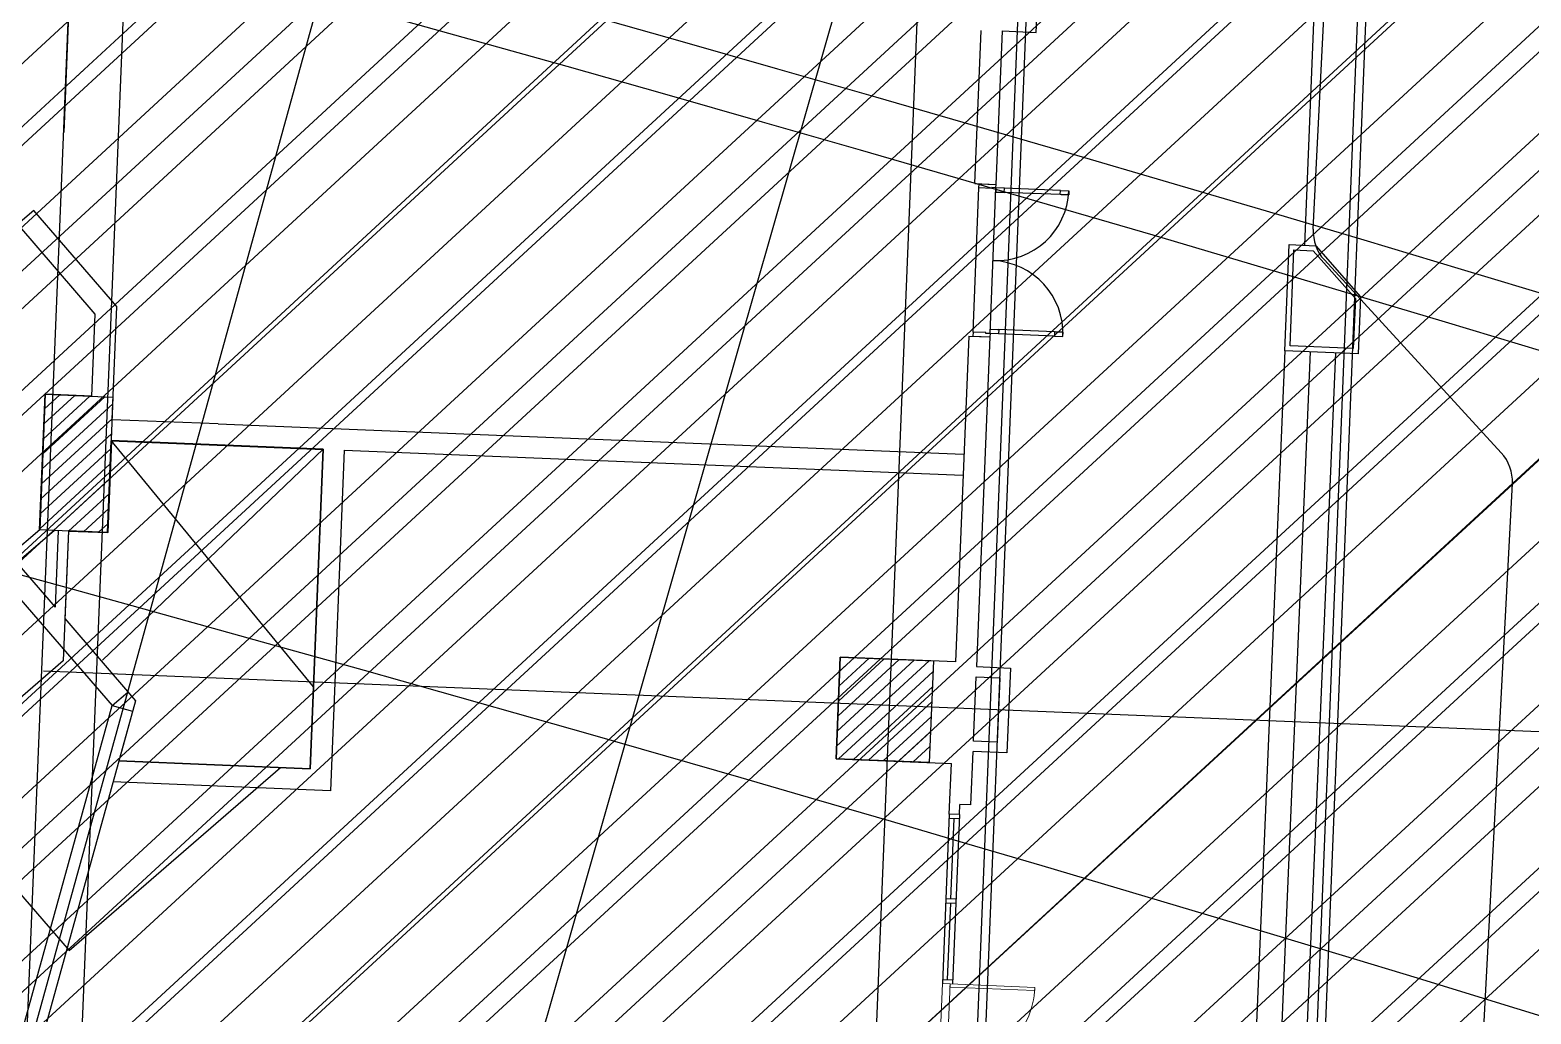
# Model space of a CAD drawing. Extents: x -678889171 to 586587, y -792238163 to 335485.
# Drawn here: x -678720646 to -678702955, y -792172014 to -792160414 of the extents above; entities that cross this region are included whole.
import ezdxf
from ezdxf.enums import TextEntityAlignment as Align

# ---------------------------------------------------------------- set-up
doc = ezdxf.new("R2010")
doc.units = 0
doc.header["$MEASUREMENT"] = 0
for name, color, linetype in [('A-ANNO-LEGN', 252, 'Continuous'), ('A-FLOR-PATT', 252, 'Continuous'), ('A-SITE-PATT', 252, 'Continuous'), ('A-WALL', 252, 'Continuous')]:
    doc.layers.add(name, color=color, linetype=linetype)
for name, color, linetype, lineweight in [('BASEMENT3 LAYOUT$0$HATCH5', 252, 'Continuous', 15), ('Ground floor Towers$0$04-Ground Floor$0$A-DOOR-FULL', 252, 'Continuous', 20), ('Ground floor Towers$0$04-Ground Floor$0$A-GLAZ', 252, 'Continuous', 20)]:
    doc.layers.add(name, color=color, linetype=linetype, lineweight=lineweight)
doc.styles.add('Ground floor Towers$0$$Bas01-Rname$0$EN-SC', font='swissc.ttf')
doc.styles.add('Ground floor Towers$0$$Bas01-Rname$0$EN-SCL', font='swisscl.ttf')
doc.styles.add('Ground floor Towers$0$04-Ground Floor$0$V2-lower ground$0$LEVEL  FOR LICENSE LOWER GR$0$$LG- LEVEL$0$AR-SR', font='sarb.shx')

# ---------------------------------------------------------------- blocks, each defined once
blk = doc.blocks.new('A$C61C61320')
at = {"layer": 'BASEMENT3 LAYOUT$0$HATCH5'}
h = blk.add_hatch(dxfattribs=at)
h.set_pattern_fill('JIS_WOOD', color=256, scale=1000, style=0)
h.set_pattern_definition([(45, (-845680.2949388556, -470481.0696760565), (-499.9999991609842, 499.9999991609843), [])])
h.paths.add_polyline_path([(12440.74077330553, -169431.9252005816), (13408.27617370361, -243253.7315873399), (7111.185080291936, -248399.4795461658), (-61957.46107163071, -237877.8060760189), (-55832.26724016038, -200866.3395951205), (-20860.02674167091, -206712.4958959252), (-20783.43353955913, -208437.764712235), (-16504.6553898881, -208719.7022090854), (-18718.17453308101, -208569.0044804074), (-18168.17453308101, -169431.9252005816)])
blk = doc.blocks.new('Ground floor Towers$0$04-Ground Floor$0$a-r-00l-facd$0$WATG_DOORDOUBLE_M3')
at = {"layer": 'Ground floor Towers$0$04-Ground Floor$0$A-DOOR-FULL'}
for p, q in [((2199.999999287247, 1.468276605010033e-05), (2200.000000712753, -99.99998531723395)), ((-7.127528078854084e-07, -8.368981070816517e-06), (7.127528078854084e-07, -100.0000083689811))]:
    blk.add_line(p, q, dxfattribs=at)
for points in [[(7.127528078854084e-07, -100.0000083689811), (40.00000071275281, -100.0000077987788), (40.00001545171835, -1199.058316136943), (1.545171835459769e-05, -1199.058316707145)], [(2200.000000712753, -99.99997886421625), (2160.000000712753, -99.99997943441849), (2160.000015465135, -1199.999985887436), (2200.000015465135, -1199.999985317234)]]:
    blk.add_lwpolyline(points, close=True, dxfattribs=at)
for centre, start, end in [((7.127528078854084e-07, -100.0000167199178), 270.0000008170881, 8.137530065835503e-07), ((2200.000000712753, -99.99998535879422), 180.000000813753, 270.0000008170881)]:
    blk.add_arc(centre, 1100, start, end, dxfattribs=at)
at = {"layer": 'Ground floor Towers$0$04-Ground Floor$0$A-GLAZ'}
for p, q in [((-7.127528078854084e-07, -1.482199877500534e-05), (2199.999999287247, 8.229748345911503e-06)), ((7.127528078854084e-07, -100.0000083689811), (2200.000000712753, -99.99998531723395))]:
    blk.add_line(p, q, dxfattribs=at)
blk = doc.blocks.new('GR')
at = {"layer": 'A-FLOR-PATT'}
for p, q in [((97925.38820132322, 254155.0155224098), (98088.60304129496, -906.4284806062933)), ((97867.46118741872, 253926.1236963508), (97988.3910691227, -858.8572207217067)), ((93925.82694351109, 253468.0982075394), (94085.65867057705, 3693.56110051967)), ((93867.77980905012, 253253.876272934), (93986.20065903949, 3755.128903121513)), ((92790, 94955), (92790, -11880)), ((83440, 4700), (83440, 73885)), ((82795, 4700), (82795, 46760)), ((82795.21898482737, 45932.26456895217), (82795.21898482737, 25878.66104089934)), ((88840, 40890), (78293.22533598491, -4381.742082887409)), ((97555.83627722214, 25337.63172201801), (97673.36234534334, 37690.57048486953)), ((97460.87045227038, 37476.11212219734), (97460.87045227038, 25144.24773717346)), ((92790, 31670), (83714.52864105641, -5672.920078243362)), ((94199.51514384284, 27523.74326376378), (94199.51176947025, 28523.74596324317)), ((93549.51835714898, 25713.82544747878, -1.207661470939353e-09), (93549.51494038156, 27519.63114975362)), ((93799.51845832287, 25713.82544717329, -1.207661470939452e-09), (93799.51496713616, 27523.74461350976)), ((93799.51496713616, 27523.74461350976), (94199.51514384284, 27523.74326376378)), ((77503.92143260737, 25681.12867932635), (83638.36081482003, 19153.56472490342)), ((93549.51835714898, 25713.82544747878, -1.207661470939353e-09), (93799.51845832287, 25713.82544717329, -1.207661470939353e-09)), ((93599.51845832287, 25713.8254471733, -1.207661470939486e-09), (93799.51845832287, 25713.82544717329, -1.207661470939486e-09)), ((93599.51845832287, 25663.82544717329, -1.207661470939486e-09), (93599.51845832287, 25713.8254471733, -1.207661470939486e-09)), ((93749.51845832287, 25663.82544717329, -1.207661470939486e-09), (93599.51845832287, 25663.82544717329, -1.207661470939486e-09)), ((93599.51845832285, 23963.82544717331, -1.207661470939485e-09), (93599.51845832287, 25663.82544717329, -1.207661470939486e-09)), ((93799.51845832287, 25673.82544717329, -1.207661470939486e-09), (93749.51845832287, 25673.82544717329, -1.207661470939486e-09)), ((93749.51845832287, 25673.82544717329, -1.207661470939486e-09), (93749.51845832287, 25663.82544717329, -1.207661470939486e-09)), ((93799.51845832287, 25673.82544717329, -1.207661470939486e-09), (93799.51845832287, 25713.82544717329, -1.207661470939486e-09)), ((93899.51845832287, 25673.8254471733, -1.207661470939486e-09), (93799.51845832287, 25673.8254471733, -1.207661470939486e-09)), ((93799.51845832287, 25673.8254471733, -1.207661470939486e-09), (93799.51845832287, 25623.8254471733, -1.207661470939486e-09)), ((93799.51845832285, 23953.8254471733, -1.207661470939485e-09), (93799.51845832287, 25673.8254471733, -1.207661470939486e-09)), ((93899.51845832287, 25623.8254471733, -1.207661470939486e-09), (93899.51845832287, 25673.8254471733, -1.207661470939486e-09)), ((94559.51845832287, 25673.8254471733, -1.207661470939486e-09), (93899.51845832287, 25673.8254471733, -1.207661470939486e-09)), ((94559.51845832287, 25623.82544717331, -1.207661470939486e-09), (94559.51845832287, 25673.82544717331, -1.207661470939486e-09)), ((94559.51845832287, 25673.82544717331, -1.207661470939486e-09), (94659.51845832285, 25673.82544717331, -1.207661470939486e-09)), ((94659.51845832285, 25673.82544717331, -1.207661470939486e-09), (94659.51845832285, 25623.82544717331, -1.207661470939486e-09)), ((93799.51845832287, 25623.8254471733, -1.207661470939486e-09), (93886.51845832287, 25623.8254471733, -1.207661470939486e-09)), ((93886.51845832287, 25623.8254471733, -1.207661470939486e-09), (93899.51845832287, 25623.8254471733, -1.207661470939486e-09)), ((94559.51845832287, 25623.8254471733, -1.207661470939486e-09), (93899.51845832287, 25623.8254471733, -1.207661470939486e-09)), ((94659.51845832285, 25623.82544717331, -1.207661470939486e-09), (94559.51845832287, 25623.82544717331, -1.207661470939486e-09)), ((94659.51845832285, 25623.82544717331, -1.207661470939486e-09), (94572.51845832285, 25623.82544717331, -1.207661470939486e-09)), ((94572.51845832285, 25623.82544717331, -1.207661470939486e-09), (94659.51845832285, 25623.82544717331, -1.207661470939486e-09)), ((97278.56254705368, 23892.2945749163), (97278.56254705368, 25144.24773717346)), ((97278.56254705368, 25144.24773717346), (97592.75881209865, 25144.24773717346)), ((97592.75881209865, 25144.24773717346), (98144.63539327297, 24564.3614637737)), ((82479.2290956962, 24947.12639454293), (82296.55494187697, 24776.4508147829)), ((83501.93764151304, 23852.52095377951), (82479.2290956962, 24947.12639454294)), ((97338.56254705368, 23952.29809472771), (97338.56254705368, 25084.24773717346)), ((97338.56254705368, 25084.24773717346), (97567.031803207, 25084.24773717346)), ((97567.031803207, 25084.24773717346), (98084.63680040836, 24540.37245208435)), ((99877.17263448122, 22794.70837111544), (97701.474552879, 24980.10899439009)), ((83251.93764151304, 23753.90425906048), (82296.55494187697, 24776.4508147829)), ((98084.63680040836, 24540.37245208435), (98084.67129534297, 23952.34186281217)), ((98144.63539327297, 24564.3614637737), (98144.67481494788, 23892.34538262358)), ((93549.51835470511, 23913.54154865858, -2.072846932125387e-09), (93549.51514438762, 20070.3358845578)), ((93549.51835470511, 23913.82544732604, -1.207661470939452e-09), (93799.51835470511, 23913.82544702056, -1.207661470939452e-09)), ((93749.51845832285, 23963.8254471733, -1.207661470939485e-09), (93599.51845832285, 23963.82544717331, -1.207661470939485e-09)), ((93599.51845832285, 23963.82544717331, -1.207661470939485e-09), (93599.51845832285, 23913.82544717331, -1.207661470939485e-09)), ((93599.51845832285, 23913.82544717331, -1.207661470939485e-09), (93799.51845832285, 23913.8254471733, -1.207661470939485e-09)), ((93749.51845832285, 23953.8254471733, -1.207661470939485e-09), (93749.51845832285, 23963.8254471733, -1.207661470939485e-09)), ((93799.51845832285, 23953.8254471733, -1.207661470939485e-09), (93749.51845832285, 23953.8254471733, -1.207661470939485e-09)), ((93799.51835470511, 23913.82544702056, -1.207661470939452e-09), (93799.52820581065, 20023.74461355324, -4.913463343042138e-09)), ((93799.51845832285, 23953.8254471733, -1.207661470939485e-09), (93799.51845832285, 24003.8254471733, -1.207661470939485e-09)), ((93799.51845832285, 24003.8254471733, -1.207661470939485e-09), (93886.51845832285, 24003.8254471733, -1.207661470939485e-09)), ((93799.51845832285, 23953.8254471733, -1.207661470939485e-09), (93799.51845832285, 23913.8254471733, -1.207661470939485e-09)), ((93899.51845832285, 23953.8254471733, -1.207661470939485e-09), (93799.51845832285, 23953.8254471733, -1.207661470939485e-09)), ((93886.51845832285, 24003.8254471733, -1.207661470939485e-09), (93899.51845832285, 24003.8254471733, -1.207661470939485e-09)), ((93899.51845832285, 24003.8254471733, -1.207661470939485e-09), (93899.51845832285, 23953.8254471733, -1.207661470939485e-09)), ((94559.51845832287, 24003.8254471733, -1.207661470939485e-09), (93899.51845832285, 24003.8254471733, -1.207661470939485e-09)), ((94559.51845832287, 23953.82544717329, -1.207661470939485e-09), (93899.51845832285, 23953.8254471733, -1.207661470939485e-09)), ((94559.51845832287, 24003.82544717329, -1.207661470939485e-09), (94559.51845832287, 23953.82544717329, -1.207661470939485e-09)), ((94659.51845832285, 24003.82544717329, -1.207661470939485e-09), (94559.51845832287, 24003.82544717329, -1.207661470939485e-09)), ((94559.51845832287, 23953.82544717329, -1.207661470939485e-09), (94659.51845832285, 23953.82544717329, -1.207661470939485e-09)), ((94659.51845832285, 24003.82544717329, -1.207661470939485e-09), (94572.51845832285, 24003.82544717329, -1.207661470939485e-09)), ((94572.51845832285, 24003.82544717329, -1.207661470939485e-09), (94659.51845832285, 24003.82544717329, -1.207661470939485e-09)), ((94659.51845832285, 23953.82544717329, -1.207661470939485e-09), (94659.51845832285, 24003.82544717329, -1.207661470939485e-09)), ((97278.56254705368, 23892.2945749163), (97260.00081725954, 12335.73365340315)), ((98144.67481494788, 23892.34538262358), (97278.56254705368, 23892.2945749163)), ((98084.67129534297, 23952.34186281217), (97338.56254705368, 23952.29809472771)), ((97578.56320918316, 23892.31217349606), (97560.00144343241, 12335.73365340315)), ((97878.56387131254, 23892.32977207581), (97860.00206960517, 12335.73365340315)), ((83251.11694586201, 22785.87229343527), (83251.93764151304, 23753.90425906048)), ((83501.93764151304, 22523.17991256519), (83501.93764151304, 23852.52095377951)), ((82701.11808894438, 22785.87229427796), (83501.11808894438, 22785.87229427796)), ((82701.11808894438, 21185.87229427796), (82701.11808894438, 22785.87229427796)), ((82701.118088944, 22612.8455899026), (82874.14479331952, 22785.87229427812)), ((82701.118088944, 22436.06889460597), (83050.92148861615, 22785.87229427812)), ((82701.118088944, 22259.29219930933), (83227.69818391278, 22785.87229427812)), ((82701.118088944, 22082.5155040127), (83404.47487920942, 22785.87229427812)), ((82701.11808894412, 21905.73880871618), (83501.11808894423, 22705.7388087163)), ((83251.93764151307, 22787.59822722321), (82701.93878538418, 22787.59822722321)), ((82701.93878538418, 22787.59822722321), (82701.93878538418, 21187.59837093955)), ((83501.11808894438, 22785.87229427796), (83501.11808894438, 21185.87229427796)), ((82701.11808894412, 21728.96211341955), (83501.11808894423, 22528.96211341966)), ((83501.9401293114, 22523.17991256664, -0.0001780289610897895), (84751.94645147258, 22523.18156019418, -0.0001780289610897895)), ((84751.9464514726, 22520.71880990468, 3.585265584245044e-05), (93545.99669429008, 22520.71880990485, -0.0001744892082200362)), ((82701.11808894412, 21552.18541812291), (83501.11808894423, 22352.18541812303)), ((99774.11802540043, 1104.812201919383), (100022.8085847242, 22436.94720044197)), ((82701.11808894412, 21375.40872282628), (83501.11808894423, 22175.4087228264)), ((83501.11808894438, 21187.59837093954, -1.709241012900757e-09), (83501.95093219835, 22270.72508377109, -1.709241012900757e-09)), ((83501.11808894438, 22270.71880990465, 6.57707893681602e-05), (86001.96037234181, 22270.7188099047, 5.954002666749591e-06)), ((85999.48155977852, 22273.18141041015, -0.0001780289610897895), (83501.94381605403, 19681.89896170713, -0.0001780289610897895)), ((86001.9603830049, 22273.16903284163, -1.709241012900757e-09), (83501.95093219835, 22273.17991259274, -1.709241012900757e-09)), ((83501.95093219835, 22273.17991259274, -1.709241012900757e-09), (83501.95093219835, 21187.59837093954, -1.709241012900757e-09)), ((86001.94817397348, 19467.71018873272, -0.0001780289610897895), (83501.95490437152, 22273.17991257546, -0.0001780289610897895)), ((86001.96037234181, 22270.7188099047, 5.954002666749591e-06), (83504.1480273486, 22270.71880990465, 5.954002666749591e-06)), ((83504.1480273486, 22270.71880990465, 5.954002666749591e-06), (83504.1480273486, 21187.59837093954, 5.954002666749591e-06)), ((85999.35104168279, 18501.81604696641, 5.954002666749591e-06), (86001.96037234181, 22270.7188099047, 5.954002666749591e-06)), ((85999.48155977849, 22273.10599801058, -1.709241012913315e-09), (85999.48155977849, 18501.92326111914, -1.709241012913315e-09)), ((86001.94397098027, 18501.92313711781, -1.709241012900757e-09), (86001.9603830049, 22273.16903284163, -1.709241012900757e-09)), ((86249.48155977848, 22270.7188099047, -1.709241009145712e-09), (86249.4815597785, 18251.9296649513, -1.709241009145712e-09)), ((86249.48155977848, 22270.7188099047, 3.362849070806257e-08), (93545.99669429008, 22270.71880990485, -0.0001744892082200362)), ((82701.11808894412, 21198.63202752965), (83501.11808894423, 21998.63202752976)), ((82865.1350509891, 21185.872294278), (83501.11808894423, 21821.85533223313)), ((83041.91174628574, 21185.872294278), (83501.11808894423, 21645.07863693649)), ((83218.68844158237, 21185.872294278), (83501.11808894423, 21468.30194163986)), ((83395.46513687901, 21185.872294278), (83501.11808894423, 21291.52524634323)), ((82701.93878538418, 21187.59837093955), (82365.67150357975, 20872.87204735125)), ((82877.54809451231, 21187.59837342353), (82447.85041501976, 20785.42671344103)), ((83501.11808894438, 21185.87229427796), (82701.11808894438, 21185.87229427796)), ((82921.39413514014, 21185.87229343515, -1.709241012900757e-09), (82921.39413514014, 20281.5360193274, -1.709241012900757e-09)), ((83501.95093219835, 21187.59837093954, -1.709241012900757e-09), (83041.39413514014, 21187.59837093954, -1.709241012900757e-09)), ((83041.39413514014, 21187.59837093954, -1.709241012900757e-09), (83041.39413514, 19654.42889479287, -1.709241012900757e-09)), ((83041.39413514014, 21185.87229343515, -1.709241012900757e-09), (83501.11808894438, 21187.59837093954, -1.709241012900757e-09)), ((83504.1480273486, 21187.59837093954, 5.954002666749591e-06), (83041.39413514014, 21187.59837093958, 5.954002666749591e-06)), ((83041.39413514014, 21187.59837093958, 5.954002666749591e-06), (83041.39413514014, 20153.84583841176, 5.954002666749591e-06)), ((83041.39413514014, 21185.87229343515, -1.709241012900757e-09), (83041.39413514014, 20153.84583841176, -1.709241012900757e-09)), ((82447.85041501976, 20785.42671344103), (82921.39413514014, 20281.5360193274)), ((83041.39413514004, 20153.84583841187), (83910.02391047167, 19217.71671656621, -0.0001721483571975081)), ((83041.39413514014, 20153.84583841176, 5.954002666749591e-06), (83910.02391047167, 19217.71671656621, 5.954002666749591e-06)), ((92189.25793561482, 20070.33588540049), (93289.25793561482, 20070.33588540049)), ((92189.25793561482, 18870.33588540049), (92189.25793561482, 20070.33588540049)), ((92189.25793561514, 19903.39346110576), (92356.20035991003, 20070.33588540065)), ((92189.25793561514, 19726.61676580913), (92532.97705520666, 20070.33588540065)), ((92189.25793561502, 19549.84007051238), (92709.7537505033, 20070.33588540065)), ((92189.25793561502, 19373.06337521574), (92886.53044579993, 20070.33588540065)), ((92189.25793561502, 19196.28667991911), (93063.30714109656, 20070.33588540065)), ((92189.25793561502, 19019.50998462248), (93240.0838363932, 20070.33588540065)), ((92189.25822286264, 20070.3358845578), (92189.25793640359, 18870.3358845578)), ((93549.51514438781, 20070.3358845578), (92189.25822286264, 20070.3358845578)), ((93289.25793561482, 20070.33588540049), (93289.25793561482, 18870.33588540049)), ((93799.51514438786, 20023.74461350917), (94199.51514384284, 20023.74596325456)), ((94199.51514384284, 20023.74596325456), (94199.51176947025, 19023.74326377516)), ((92216.86053168983, 18870.33588540065), (93289.25793561514, 19942.73328932596)), ((93799.51514438784, 19903.74461350848), (94079.51473891718, 19903.74555832889)), ((93799.51514438783, 19143.74326377516), (93799.51514438784, 19903.74461350848)), ((94079.51473891718, 19903.74555832889), (94079.51217439318, 19143.74326377516)), ((83041.39413514, 19654.42889479287, -1.709241012900757e-09), (81448.68763641042, 18164.4416123725, -1.709241012900757e-09)), ((92393.63722698647, 18870.33588540065), (93289.25793561514, 19765.95659402933)), ((107110, 19525), (82815, 19525)), ((107110, 19525), (82815, 19525)), ((92570.4139222831, 18870.33588540065), (93289.25793561514, 19589.17989873269)), ((83638.36081482003, 19153.56472490342), (83816.32495933051, 19318.6968111251, -0.0001535787421921564)), ((92747.19061757973, 18870.33588540065), (93289.25793561514, 19412.40320343606)), ((82204.52641117535, 13003.96943426097), (83638.36081482003, 19153.56472490342)), ((83910.02391047167, 19217.71671656621, -0.0001721483571975081), (82448.12654481521, 12947.76173962364)), ((83638.36081482003, 19153.56472490342), (83881.83049835438, 19096.79754072347, 5.954002666749591e-06)), ((83910.02391047167, 19217.71671656621, 5.954002666749591e-06), (83743.13161077017, 18501.9296649513, 5.954002666749591e-06)), ((92923.96731287637, 18870.33588540065), (93289.25793561514, 19235.62650813942)), ((94079.51217439318, 19143.74326377516), (93799.51514438784, 19143.74326377516)), ((93100.744008173, 18870.33588540065), (93289.25793561514, 19058.84981284279)), ((93799.51514438784, 18393.74456539008), (93799.51514438784, 19023.74326377516)), ((94199.51176947025, 19023.74326377516), (93799.51514438784, 19023.74326377516)), ((93289.25793561482, 18870.33588540049), (92189.25793561482, 18870.33588540049)), ((92189.25793640359, 18870.3358845578), (93549.51514438781, 18870.33563090683, 4.834120152406617e-07)), ((93277.52070346964, 18870.33588540065), (93289.25793561514, 18882.07311754616)), ((93549.51514438789, 18273.74456539007), (93549.51514438781, 18870.33563090683)), ((83250.8930240722, 16246.75482865202, -1.709241012900757e-09), (85650.58643333003, 18501.94083066963, -1.709241012900757e-09)), ((86001.94397100867, 18501.92966495129, 0.0001006923865191006), (83743.13161077016, 18501.9296649513, 0.0001006923865191006)), ((83743.13161077017, 18501.9296649513, 5.954002666749591e-06), (85999.35104168279, 18501.81604696641, 5.954002666749591e-06)), ((85650.58643333003, 18501.94083066963, -1.709241012900757e-09), (86001.94397098027, 18501.92313711781, -1.709241012900757e-09)), ((86249.48155977849, 18251.9296649513, 0.0001780256815419866), (83684.84182356147, 18251.92966495131, 9.324890215003732e-05)), ((93669.51514438789, 18273.74456539007), (93549.51514438789, 18273.74456539007)), ((93549.51514438793, 18273.74456539008), (93549.51514438781, 16273.74456539008)), ((93669.51514438783, 18223.74456539007), (93549.51514438783, 18223.74456539007)), ((93609.51514438783, 17273.74456539006), (93609.51514438783, 18223.74456539006)), ((93669.51514438789, 18273.74456539007), (93669.5151443878, 18393.74456539007)), ((93799.51514438784, 18393.74456539008), (93669.5151443878, 18393.74456539007)), ((93669.51514438791, 18273.74456539007), (93669.51514438781, 16273.74456539008)), ((81448.68763641042, 18164.4416123725, -1.709241012900757e-09), (83250.8930240722, 16246.75482865202, -1.709241012900757e-09)), ((93669.5151443879, 17273.74456539007), (93549.51514438787, 17273.74456539007)), ((93669.5151443879, 17223.74456539007), (93549.51514438781, 17223.74456539007)), ((93609.51513636779, 16323.74456584837), (93609.51512949348, 17223.74456584837)), ((93549.5151443879, 16323.74456539008), (93669.5151443879, 16323.74456539008))]:
    blk.add_line(p, q, dxfattribs=at)
for centre, radius, start, end in [((-55663.02808184421, -578856.4866396398), 623364.7764122983, 74.61102897088065, 88.715678869106), ((-55662.04957572921, -578844.685925062), 622702.9587305912, 74.61095202551606, 88.71574447441284), ((-55662.04957586701, -578844.6859266991), 615202.9587322307, 74.22143378566328, 85.22979167610383), ((-55662.04957586701, -578844.6859266991), 607202.9587322306, 74.22143378566328, 89.82613372100917), ((93799.51845832287, 25673.8254471733, -1.207661470939486e-09), 860, 270, 0), ((98055.81364962948, 25332.87492884864), 500.0000000000096, 179.4549034311561, 224.8725289631531), ((93799.51845832285, 23953.8254471733, -1.207661470939485e-09), 860, 0, 90), ((99522.8335377312, 22441.94243665686), 500.0000000000298, 359.4275785717361, 44.87252896315319), ((-55662.04957586701, -578844.6859266991), 599702.9587322306, 74.22143378566328, 89.82613372100917)]:
    blk.add_arc(centre, radius, start, end, dxfattribs=at)
at = {"layer": 'A-FLOR-PATT', "xscale": 0.9090909090909021, "yscale": 0.9090909090909021, "zscale": 0.9090909090909021, "rotation": 89.99999961760882}
blk.add_blockref('Ground floor Towers$0$04-Ground Floor$0$a-r-00l-facd$0$WATG_DOORDOUBLE_M3', (93549.51514438791, 14273.74456603805), dxfattribs=at)
at = {"layer": 'A-FLOR-PATT', "style": 'Ground floor Towers$0$04-Ground Floor$0$V2-lower ground$0$LEVEL  FOR LICENSE LOWER GR$0$$LG- LEVEL$0$AR-SR', "flags": 12}
for tag, p in [('L', (30296.07288644527, 72859.53473235783)), ('P', (30237.50458115668, 72203.99769414036))]:
    blk.add_attdef(tag, text='', height=500, dxfattribs=at).set_placement(p, align=Align.RIGHT)
at = {"layer": 'A-FLOR-PATT'}
for tag, p, height, style in [('N', (85492.25876324323, 56633.4995742733), 250, 'Ground floor Towers$0$$Bas01-Rname$0$EN-SC'), ('N', (89389.48149106537, 56633.4995742733), 250, 'Ground floor Towers$0$$Bas01-Rname$0$EN-SC'), ('N', (94597.61363499537, 56633.4995742733), 250, 'Ground floor Towers$0$$Bas01-Rname$0$EN-SC'), ('AN', (85922.66280553787, 56313.08159666645), 200, 'Ground floor Towers$0$$Bas01-Rname$0$EN-SCL'), ('AN', (89819.88553336001, 56313.08159666645), 200, 'Ground floor Towers$0$$Bas01-Rname$0$EN-SCL'), ('AN', (95028.01767729002, 56313.08159666645), 200, 'Ground floor Towers$0$$Bas01-Rname$0$EN-SCL'), ('SN', (85299.47460008037, 56025.08594095582), 200, 'Ground floor Towers$0$$Bas01-Rname$0$EN-SCL'), ('F', (85927.04975899268, 56008.67972904726), 200, 'Ground floor Towers$0$$Bas01-Rname$0$EN-SCL'), ('SN', (89196.69732790251, 56025.08594095582), 200, 'Ground floor Towers$0$$Bas01-Rname$0$EN-SCL'), ('F', (89824.27248681482, 56008.67972904726), 200, 'Ground floor Towers$0$$Bas01-Rname$0$EN-SCL'), ('SN', (94404.82947183252, 56025.08594095582), 200, 'Ground floor Towers$0$$Bas01-Rname$0$EN-SCL'), ('F', (95032.40463074483, 56008.67972904726), 200, 'Ground floor Towers$0$$Bas01-Rname$0$EN-SCL')]:
    blk.add_attdef(tag, p, '', height=height, dxfattribs=dict(at, style=style))
at = {"layer": 'A-FLOR-PATT', "style": 'Ground floor Towers$0$$Bas01-Rname$0$EN-SCL', "width": 0.8}
for p in [(85305.16036184286, 56295.1433535593), (89202.383089665, 56295.1433535593), (94410.51523359501, 56295.1433535593)]:
    blk.add_attdef('FN', p, '', height=250, dxfattribs=at)

msp = doc.modelspace()

# ---------------------------------------------------------------- block references
at = {"layer": 'A-SITE-PATT', "rotation": 357.6731745000001}
msp.add_blockref('A$C61C61320', (-678706236.4347705, -791940527.995869, -212772), dxfattribs=at)

# ---------------------------------------------------------------- next in the draw order: block references
at = {"layer": 'A-WALL', "rotation": 357.6731745000001}
msp.add_blockref('GR', (-678804025.0995113, -792184118.4910543, -212772), dxfattribs=at)

# ---------------------------------------------------------------- next in the draw order: hatches: boundary and pattern name
at = {"layer": 'A-ANNO-LEGN'}
h = msp.add_hatch(dxfattribs=at)
h.set_pattern_fill('ANSI31', color=256, scale=10000, angle=-2.326825500000001)
h.set_pattern_definition([(42.6731745, (-679564563.7146958, -792179516.537627), (-847.2693918303064, 919.0400305032981), [])])
h.paths.add_polyline_path([(-678777672.8996642, -792179735.1176345), (-678770187.1392597, -792139007.139102), (-678733063.7379951, -792148537.2472874), (-678731444.0167841, -792108675.140868), (-678688692.2204224, -792110162.0728618), (-678692240.0211401, -792193145.4692618), (-678709626.0473782, -792200229.2193018), (-678779081.755804, -792187036.6399584)])

doc.saveas('drawing.dxf')
